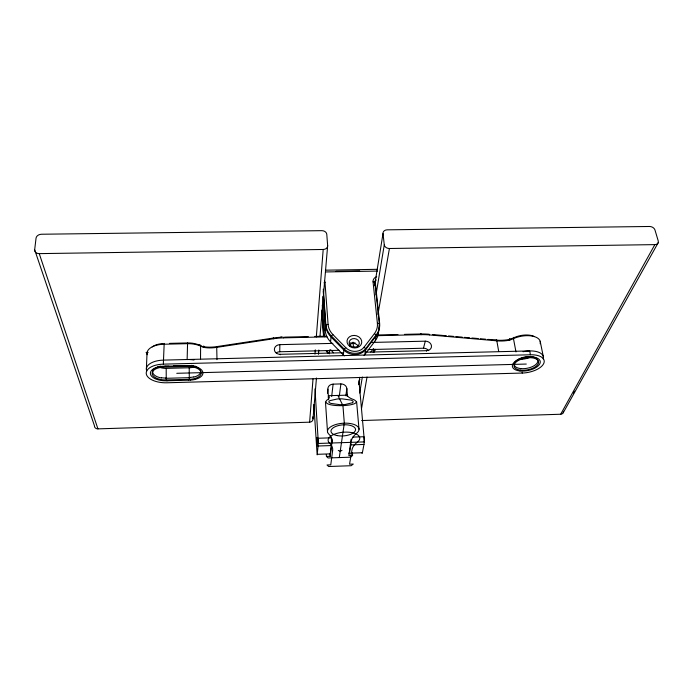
<?xml version="1.0" encoding="UTF-8"?>
<svg xmlns="http://www.w3.org/2000/svg" width="693" height="693" viewBox="0 0 693 693"><rect width="100%" height="100%" fill="white"/><g stroke="black" fill="none" stroke-linecap="round" stroke-linejoin="round"><path stroke-width="1.04" d="M200.528 358.887L200.615 346.093A2.304 1.265 -65.2 0 0 199.263 344.984M273.337 338.643L273.414 337.69L273.761 338.712A67.94 59.381 1.3 0 1 283.558 337.863L326.975 336.85M540.185 343.728A17.923 8.879 -10.8 0 0 532.345 336.105A17.923 8.879 -10.8 0 0 513.461 338.626A22.982 11.79 -10.4 0 1 509.753 340.072A5.016 4.591 -46.7 0 1 509.156 340.22A23.293 12.708 -1.2 0 1 496.82 340.826L429.573 334.927L429.288 334.269A69.317 59.511 16.4 0 0 420.651 333.983L404.443 334.364M276.238 352.919A5.631 4.799 1.2 0 1 279.729 351.767L279.868 344.646L332.865 343.381M280.267 354.764L280.275 354.314A5.7 4.834 1.3 0 1 274.376 349.618A5.7 4.834 1.3 0 1 279.868 344.646M283.446 337.162L283.558 337.863M163.331 364.146L530.44 354.773A18.139 8.68 -10.5 0 1 543.754 363.453A18.139 8.68 -10.5 0 1 522.271 373.051L166.753 382.779A18.806 9.321 1.4 0 1 146.292 373.951A18.806 9.321 1.4 0 1 163.331 364.146L164.189 343.399M146.379 369.274L147.02 353.006M320.01 336.01L327.65 245.608L326.784 234.329A4.73 3.725 5 0 0 321.795 230.665L41.467 234.243A5.042 3.794 -10.8 0 0 36.045 238.149L34.667 249.783L94.439 425.727A3.777 3.196 -17.4 0 0 97.93 428.872L309.624 422.176L313.011 379.002M314.96 354.175L315.298 349.852M316.32 336.902L323.189 249.471A4.764 3.777 5 0 0 327.65 245.608M309.624 422.176A3.578 3.17 3.9 0 0 313.002 418.893L316.458 377.988M318.459 354.314L318.823 350.008M313.851 404.461L317.151 454.868L318.165 445.46L318.052 438.253L331.306 437.811A5.761 0.442 88.2 0 1 331.349 445.556L330.163 454.409L329.885 453.594M344.378 355.864A13.539 11.46 8.1 0 1 343.312 354.885L330.561 341.848A22.332 18.702 7.4 0 1 325.26 330.587L325.71 325.693L323.259 291.467M329.357 353.794A2.209 0.814 -44.2 0 1 329.348 353.603L329.738 349.878M330.561 341.848L331.063 337.006A22.505 18.798 7.4 0 1 325.71 325.693A2.252 1.23 -4.1 0 1 328.084 324.411L325.017 282.657A6.609 5.379 4.8 0 0 324.61 281.081M327.442 393.243L327.876 389.163A5.605 4.877 6.6 0 1 333.108 384.139L340.895 383.922A5.605 4.868 7.5 0 1 346.855 388.626L347.47 396.179M328.309 397.687L328.525 395.703L347.202 395.157L347.539 395.764A60.178 10.828 0 0 0 353.828 399.662C367.013 406.323 320.989 408.575 326.481 400.459A61.079 11.114 -1.5 0 0 328.751 396.309M331.687 396.448L333.108 384.139M326.299 454.443L326.429 456.427L330.18 456.297L332.008 441.813L331.808 438.894M343.312 354.885L343.91 350.121A2.287 0.823 -44.5 0 1 345.798 347.704A11.4 9.615 8.1 0 0 363.99 347.262L374.419 333.636A20.279 16.909 8.1 0 0 377.399 323.319L373.051 281.8A6.566 5.31 9.2 0 1 376.654 276.758M339.301 396.223L340.895 383.922M345.842 395.764L346.855 388.626M347.054 396.153L347.202 395.157M339.293 457.579L344.317 423.163L342.931 405.518L337.872 395.434M358.593 384.728L359.797 377.278M374.575 285.741L383.004 233.593A4.695 3.682 9.1 0 1 387.222 229.833L649.506 226.481A4.695 3.404 21.5 0 1 654.98 230.015L658.22 240.895A4.73 3.448 22 0 1 654.859 244.62L560.68 414.241L361.59 420.538M364.05 355.37A13.539 11.46 8.1 0 0 364.942 354.34L365.722 349.584L376.126 335.958A22.488 18.763 8.1 0 0 379.409 324.506L375.017 283.039A4.366 3.534 9.2 0 1 376.013 280.5M351.1 439.223L348.865 455.639L352.598 455.509L352.356 452.538M352.858 437.092L363.998 436.729A5.743 0.632 88 0 1 363.972 444.447L362.378 452.746L349.463 453.196L350.831 444.897A5.752 0.554 88.1 0 0 350.996 442.654M359.684 393.026L362.344 377.035M375.97 294.915L384.286 244.794L383.004 233.593M361.469 408.913L367.021 377.044M377.945 314.371L389.423 248.501A4.73 3.734 9.3 0 1 384.286 244.794M373.804 349.038L373.189 352.512A21.873 18.451 8.1 0 0 375.112 349.255M364.942 354.34L375.268 340.783L376.126 335.958A2.261 1.135 37.4 0 0 374.419 333.636M378.707 328.404L379.409 324.506A2.244 1.213 -6.1 0 0 377.399 323.319M420.582 334.286L420.894 333.645L421.197 334.658A67.143 57.597 16.3 0 1 429.573 334.927M368.044 349.593L423.458 348.232L425.303 341.173L372.254 342.437M426.446 351.126L426.567 350.684A5.622 4.695 14.2 0 0 431.462 345.79A5.622 4.695 14.2 0 0 425.303 341.173M487.811 339.397L496.656 339.856L498.674 351.238M573.432 393.087L574.488 391.199M563.227 412.751L658.09 242.905M370.816 352.079L373.371 348.718M352.598 455.509L350.459 457.189L328.11 457.969L326.429 456.427M342.03 450.294L340.22 451.342L338.262 450.424M510.057 339.232L510.195 339.154A25.251 12.994 -10.4 0 0 514.267 337.569A15.662 7.788 -10.8 0 1 534.485 336.599M203.032 347.063L203.318 346.682A26.239 14.085 -9.9 0 0 216.701 346.63L273.337 338.045A70.14 61.348 1.2 0 1 280.908 337.266M273.761 338.712L216.944 347.332A23.978 12.821 -10.9 0 1 204.764 347.548A5.128 4.279 59.5 0 1 204.114 347.384A23.536 12.535 0.2 0 1 200.615 346.093A18.46 9.52 0.9 0 0 187.379 343.676L163.929 344.23A18.572 9.52 1.7 0 0 147.202 354.712M190.012 377.633L189.388 377.668M190.28 380.119L188.435 380.197M280.942 336.911L282.207 336.85M189.302 377.668L166.225 378.291M317.299 454.313L330.301 453.863M318.122 446.006L331.349 445.556M350.831 444.897L363.972 444.447M167.784 380.76L188.245 380.206M179.825 365.549L173.562 365.713M176.758 373.302L526.29 364.059M166.233 379.946L189.31 379.322A12.846 6.402 0.7 0 0 201.195 372.583A12.846 6.402 0.7 0 0 187.491 366.528L163.886 367.134A12.924 6.41 1.4 0 0 152.174 373.882A12.924 6.41 1.4 0 0 166.233 379.946L166.199 368.373A9.347 4.712 1.6 0 1 158.784 366.883M167.723 380.76L166.805 380.786M279.729 351.767L339.111 350.303M280.275 354.314L342.758 352.763M365.107 352.209L426.567 350.684M175.416 365.947L187.976 365.635A15.515 7.727 0.7 0 1 193.087 366.034M168.979 366.259L163.331 366.268A15.281 7.571 1.4 0 0 158.143 366.935M166.199 368.373L189.206 367.775A9.286 4.712 0.8 0 0 195.634 366.19M284.52 337.144L308.29 336.59M314.778 336.443L326.654 336.166M377.434 334.988L397.964 334.511M376.446 335.698L421.197 334.658M169.516 343.373L187.578 342.948A16.13 8.342 1 0 1 199.134 345.053A25.858 13.817 0.2 0 0 201.637 346.058M350.069 342.974L355.119 342.853M146.041 352.442L148.172 352.39M165.592 366.19L188.929 365.748A5.223 2.651 0.8 0 0 190.809 365.514M325.355 270.183L377.191 269.317M335.966 271.301L359.667 270.902M325.632 271.951L377.512 271.076M34.667 249.783A5.085 3.855 -11.3 0 0 39.241 253.621L323.189 249.471M389.423 248.501L654.859 244.62M166.675 380.786L165.532 380.795A15.168 7.519 1.4 0 1 160.759 380.414A14.657 7.268 1.4 0 1 150.433 373.943A14.657 7.268 1.4 0 1 158.177 366.969M166.077 378.291L165.514 378.291M432.475 334.546L446.309 335.759M448.44 335.949L453.759 336.417M455.89 336.599L462.274 337.162M464.405 337.344L469.724 337.812M471.855 338.002L478.239 338.556M480.362 338.747L485.68 339.215M203.318 346.682L203.335 346.691A2.287 1.074 -80.8 0 1 204.764 347.548M328.084 324.411A20.296 16.935 7.4 0 0 332.917 334.598L345.798 347.704M330.57 349.714L333.532 352.754M328.525 395.703L328.932 398.154M39.241 253.621L97.93 428.872M540.176 341.285L543.286 356.427M530.44 354.773L529.677 350.918L163.453 360.117A18.754 9.364 1.5 0 0 146.734 370.963M522.089 372.106L522.271 373.051M515.982 351.923L513.461 338.626A2.226 0.84 65.2 0 1 514.267 337.569M187.578 342.948L187.136 359.528A18.633 9.356 0.7 0 1 193.988 359.996M325.459 401.914L327.503 431.739M353.04 342.143L353.413 346.422M356.6 401.585L359.017 429.279M216.701 346.63L216.987 359.632M323.284 289.12L325.823 324.454A22.548 18.815 7.4 0 0 331.185 335.784L344.066 348.917A13.678 11.538 8.1 0 0 365.921 348.38L376.342 334.745A22.531 18.78 8.1 0 0 379.625 323.276L375.225 281.756A4.375 3.543 9.2 0 1 375.935 279.522M322.834 296.569L325.26 330.587M322.288 305.059L324.523 336.729M327.876 389.163L328.621 399.74M321.89 310.092L323.709 336.001M321.864 312.37L323.527 336.096M330.041 454.313L330.18 456.297M314.969 388.877L318.373 443.459L364.457 441.9L359.069 381.791A3.708 3.205 9.6 0 1 359.944 379.487M312.881 416.788L313.002 418.893M189.206 367.775L189.31 379.322M375.208 349.696A21.829 18.425 8.1 0 1 373.848 352.39M328.144 353.534A21.847 18.46 7.4 0 1 326.316 350.901M353.716 347.011A5.05 4.279 8.1 0 1 355.405 347.548M423.458 348.232A5.553 4.66 14.3 0 1 428.638 350.649M531.167 356.479A9.026 4.392 -10.6 0 1 519.291 358.87M165.835 366.337A5.258 2.651 1.6 0 1 164.31 366.268M523.076 351.706A18.096 8.723 -10.5 0 1 543.225 358.965M509.823 339.345A25.52 13.903 -2.1 0 1 496.327 340.142M509.156 340.228A2.226 0.589 77.9 0 1 509.762 339.249M509.753 340.072A2.226 0.52 71.3 0 1 510.195 339.154M202.962 346.491A2.296 0.979 -72.7 0 1 204.114 347.401M152.2 346.881A16.234 8.351 1.7 0 1 163.011 343.546M193.07 366.069A14.57 7.259 0.7 0 1 202.919 372.557A14.57 7.259 0.7 0 1 194.846 379.469M194.863 379.495A15.064 7.51 0.7 0 1 190.289 380.128M191.415 365.358A13.288 6.939 0.7 0 1 192.489 365.523M192.351 365.739A12.318 6.133 0.8 0 1 200.71 371.223A12.318 6.133 0.8 0 1 193.867 377.061M193.711 376.897A12.864 6.133 -0.1 0 1 189.951 377.416M165.488 378.031A12.95 6.072 1.4 0 1 161.59 377.737M161.452 377.971A12.396 6.185 1.4 0 1 152.737 372.488A12.396 6.185 1.4 0 1 159.269 366.554M159.173 366.45A13.046 6.635 1.9 0 1 160.793 366.138M563.47 411.33A3.569 2.945 26.4 0 1 560.68 414.241M332.008 441.813A38.938 17.143 -3.1 0 0 328.803 434.104A15.809 7.103 -4.5 0 1 344.282 423.163A15.809 7.103 -4.5 0 1 356.73 433.186A38.531 16.84 -5.8 0 0 351.256 441.164M362.378 452.746A5.648 0.615 88 0 1 361.919 452.979M349.463 453.196A5.657 0.537 88 0 1 348.934 452.927M349.696 344.716A5.076 4.297 8.1 0 1 358.073 345.98M378.612 330.864A22.306 18.676 8.1 0 1 375.268 340.783M329.348 353.603A21.89 18.486 7.4 0 1 326.845 350.441M373.051 281.8A2.183 1.265 -6.2 0 1 375.017 283.039M363.99 347.262A2.278 1.109 37.4 0 1 365.722 349.584A13.652 11.521 8.1 0 1 343.91 350.121L331.063 337.006A2.27 0.858 -44.5 0 1 332.917 334.598M323.995 282.822A2.192 1.273 -4.1 0 1 325.017 282.657M316.874 439.449L317.299 445.902L317.048 437.344L316.874 439.449M332.631 450.563L330.769 464.864L327.001 464.994L328.681 466.519L351.152 465.713L353.3 464.05L349.549 464.189L351.975 449.896A38.73 16.623 -5.7 0 1 357.484 442.004A15.896 7.017 -4.5 0 0 344.984 432.129A15.896 7.017 -4.5 0 0 329.418 442.948A39.137 16.927 -3.1 0 1 332.631 450.563M352.486 402.746L344.993 404.53A9.555 1.802 -0.7 0 1 339.942 404.686L330.89 403.395A19.551 3.664 -0.6 0 1 329.729 400.701L337.17 398.995A9.433 1.758 -0.7 0 1 342.065 398.847L350.987 400.078A19.577 3.673 -0.8 0 1 352.46 402.746M520.634 370.157A12.465 5.968 -10.5 0 0 538.6 361.98A12.465 5.968 -10.5 0 0 519.681 359.832A12.465 5.968 -10.5 0 0 520.634 370.157M520.694 368.581A11.972 5.743 -10.5 0 0 537.837 360.646A11.972 5.743 -10.5 0 0 519.585 358.671A11.972 5.743 -10.5 0 0 520.694 368.581M519.958 370.98A14.155 6.774 -10.5 0 0 540.263 361.633A14.155 6.774 -10.5 0 0 518.702 359.286A14.155 6.774 -10.5 0 0 519.958 370.98M337.318 435.611A12.335 5.544 -4.5 0 0 355.552 429.487A12.335 5.544 -4.5 0 0 336.876 426.022A12.335 5.544 -4.5 0 0 337.318 435.611M351.082 346.188A5.12 4.323 8.1 0 0 359.269 343.685A5.12 4.323 8.1 0 0 352.278 338.808A5.12 4.323 8.1 0 0 351.082 346.188M349.861 346.465A7.406 6.246 8.1 0 0 361.703 342.836A7.406 6.246 8.1 0 0 351.576 335.784A7.406 6.246 8.1 0 0 349.861 346.465"/></g></svg>
